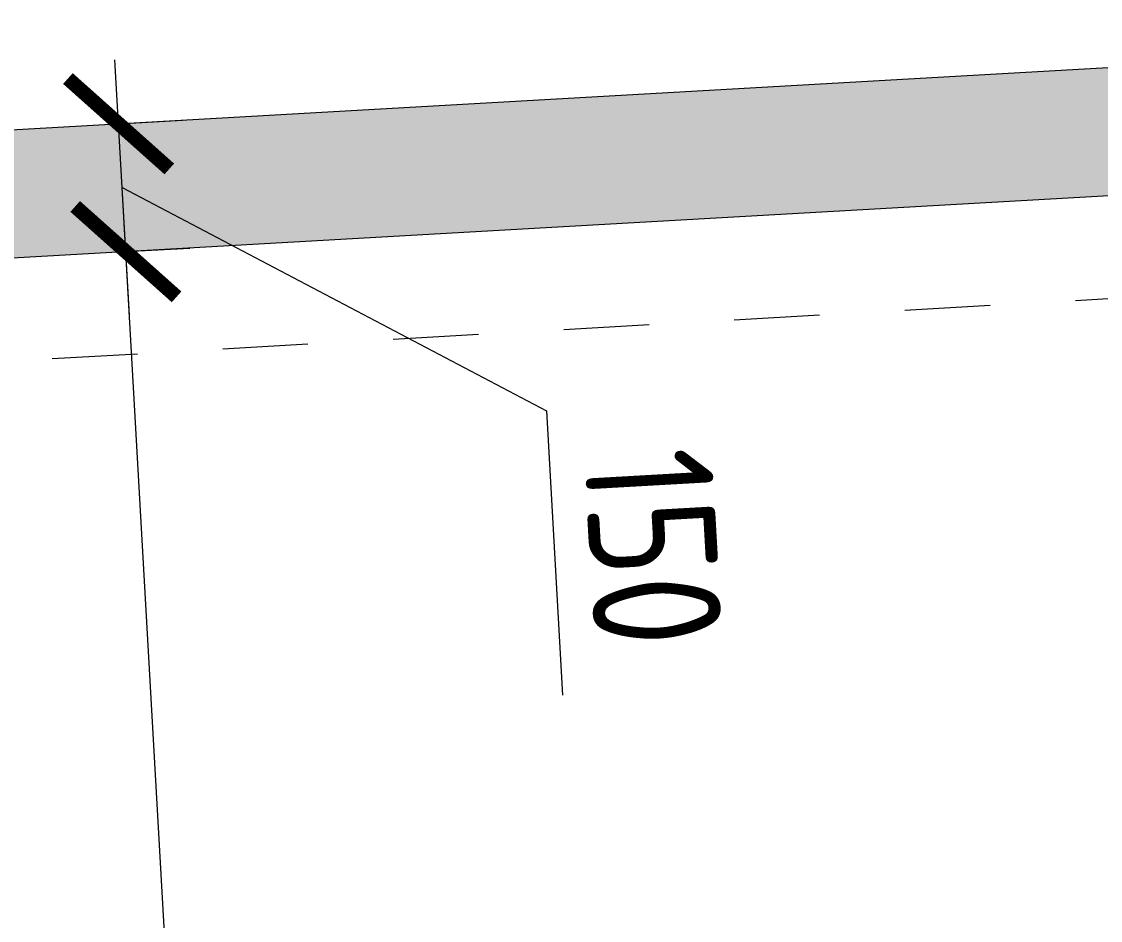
# Model space of a CAD drawing. Header units: metres. Extents: x 93803 to 107732, y 94484 to 125083.
# Drawn here: x 107728.228 to 107729.491, y 110816.447 to 110817.5 of the extents above; entities that cross this region are included whole.
import ezdxf

# ---------------------------------------------------------------- set-up
doc = ezdxf.new("R2010")
doc.units = ezdxf.units.M
doc.header["$PDMODE"] = 35
doc.header["$PDSIZE"] = 1
doc.linetypes.add('_ШПТ__20_т__2_5__Линия сетки', pattern=[25, 20, -2.5, 0, -2.5])
doc.layers.get('Defpoints').update_dxf_attribs({"color": 253})
for name, color, linetype, lineweight in [('Оси', 250, 'Continuous', 9), ('Размеры', 250, 'Continuous', 9), ('Стены', 7, 'Continuous', 18), ('Стены штриховка', 7, 'Continuous', 30)]:
    doc.layers.add(name, color=color, linetype=linetype, lineweight=lineweight)
doc.styles.add('ГОСТ 2.304', font='CS_Gost2304.shx')
doc.dimstyles.new('СПДС', dxfattribs={"dimscale": 100, "dimtxt": 2, "dimasz": 1.5, "dimexe": 1, "dimexo": 0, "dimgap": 0.5, "dimtad": 1, "dimdec": 0, "dimtxsty": 'ГОСТ 2.304', "dimblk": 'ARCHTICK', "dimcen": 2.5, "dimdle": 1, "dimadec": 0, "dimazin": 2, "dimtfac": 0.75, "dimtdec": 0, "dimtmove": 1, "dimatfit": 3, "dimfxl": 1, "dimtfill": 1, "dimtolj": 1, "dimlwd": 9, "dimlwe": 9, "dimarcsym": 1})

# ---------------------------------------------------------------- blocks, each defined once
blk = doc.blocks.new('_ArchTick')
at = {"color": 0, "linetype": 'ByBlock', "const_width": 0.15}
blk.add_lwpolyline([(-0.5, -0.5), (0.5, 0.5)], dxfattribs=at)
blk = doc.blocks.new('*D4929')
at = {"layer": 'Defpoints', "color": 0, "ltscale": 100, "transparency": 16777216}
for p in [(27011.4, 10078.1), (27011.4, 10078.1), (30086.4, 10078.1)]:
    blk.add_point(p, dxfattribs=at)
at = {"layer": 'Размеры', "color": 0, "lineweight": 9, "ltscale": 100, "transparency": 16777216}
for p, q in [((27011.4, 10078.1), (27011.4, 10153.1)), ((30086.4, 10078.1), (30086.4, 10153.1)), ((30161.4, 10078.1), (26936.4, 10078.1))]:
    blk.add_line(p, q, dxfattribs=at)
at = {"layer": 'Размеры', "color": 0, "lineweight": 9, "ltscale": 100, "transparency": 16777216, "xscale": 112.5, "yscale": 112.5, "zscale": 112.5, "rotation": 180}
blk.add_blockref('_ArchTick', (27011.4, 10078.1), dxfattribs=at)
at = {"layer": 'Размеры', "color": 0, "lineweight": 9, "ltscale": 100, "transparency": 16777216, "xscale": 112.5, "yscale": 112.5, "zscale": 112.5}
blk.add_blockref('_ArchTick', (30086.4, 10078.1), dxfattribs=at)
at = {"layer": 'Размеры', "color": 0, "lineweight": 25, "ltscale": 100, "transparency": 16777216, "insert": (28548.9, 10193.7), "char_height": 150, "attachment_point": 5, "style": 'ГОСТ 2.304'}
blk.add_mtext('\\A1;3075', dxfattribs=at)
blk = doc.blocks.new('*D4930')
at = {"layer": 'Defpoints', "color": 0, "ltscale": 100, "transparency": 16777216}
for p in [(26861.3, 10078.1), (26861.3, 10078.1), (27011.4, 10078.1)]:
    blk.add_point(p, dxfattribs=at)
at = {"layer": 'Размеры', "color": 0, "lineweight": 9, "ltscale": 100, "transparency": 16777216}
for p, q in [((26936.3, 10078.1), (27225.5, 10559.2)), ((27225.5, 10559.2), (27559.3, 10559.2)), ((26861.3, 10078.1), (26861.3, 10153.1)), ((27011.4, 10078.1), (27011.4, 10153.1)), ((27086.4, 10078.1), (26786.3, 10078.1))]:
    blk.add_line(p, q, dxfattribs=at)
at = {"layer": 'Размеры', "color": 0, "lineweight": 9, "ltscale": 100, "transparency": 16777216, "xscale": 112.5, "yscale": 112.5, "zscale": 112.5, "rotation": 180}
blk.add_blockref('_ArchTick', (26861.3, 10078.1), dxfattribs=at)
at = {"layer": 'Размеры', "color": 0, "lineweight": 9, "ltscale": 100, "transparency": 16777216, "xscale": 112.5, "yscale": 112.5, "zscale": 112.5}
blk.add_blockref('_ArchTick', (27011.4, 10078.1), dxfattribs=at)
at = {"layer": 'Размеры', "color": 0, "lineweight": 25, "ltscale": 100, "transparency": 16777216, "insert": (27392.4, 10674.8), "char_height": 150, "attachment_point": 5, "style": 'ГОСТ 2.304'}
blk.add_mtext('\\A1;150', dxfattribs=at)
blk = doc.blocks.new('34433')
at = {"layer": 'Стены штриховка'}
h = blk.add_hatch(dxfattribs=at)
h.set_pattern_fill('ASHLER', color=256, scale=200, angle=270, pattern_type=2)
h.set_pattern_definition([(315, (-90163.45, 379.79), (70.71068, 70.71068), []), (315, (-90092.75, 379.79), (70.71068, 70.71068), [50, -50])])
h.paths.add_polyline_path([(27011.4, 12187.7), (26861.3, 12187.7), (26861.3, 8327.7), (27011.4, 8327.7)])
h.paths.add_polyline_path([(30236.4, 12187.3), (30086.4, 12187.3), (30086.4, 8327.3), (30236.4, 8327.3)])
h.paths.add_polyline_path([(31846.5, 12187.3), (31696.4, 12187.3), (31696.4, 8327.3), (31846.5, 8327.3)])
h.paths.add_polyline_path([(33486.4, 12187.2), (33336.3, 12187.2), (33336.3, 8327.2), (33486.4, 8327.2)])
h.paths.add_polyline_path([(39026.4, 12187), (38876.4, 12187), (38876.4, 8327), (39026.4, 8327)])
h.paths.add_polyline_path([(42161.5, 12187), (42011.4, 12187), (42011.4, 8327), (42161.5, 8327)])
at = {"layer": 'Оси', "linetype": '_ШПТ__20_т__2_5__Линия сетки'}
blk.add_line((27131.5, -815.2), (27131.5, 12717.6), dxfattribs=at)
at = {"layer": 'Стены'}
blk.add_lwpolyline([(26861.3, 12187.7), (27011.4, 12187.7), (27011.4, 8327.7), (26861.3, 8327.7)], close=True, dxfattribs=at)
at = {"layer": 'Размеры', "color": 0, "lineweight": 25, "ltscale": 100}
dim = blk.add_linear_dim(base=(26861.3, 10078.1), p1=(27011.4, 10078.1), p2=(26861.3, 10078.1), dimstyle='СПДС', override={"dimscale": 75, "dimtfill": 0}, dxfattribs=at)
dim.commit()
dim.dimension.update_dxf_attribs({"geometry": '*D4930', "text_midpoint": (27263, 10559.2), "dimtype": 160})
dim = blk.add_linear_dim(base=(27011.4, 10078.1), p1=(30086.4, 10078.1), p2=(27011.4, 10078.1), dimstyle='СПДС', override={"dimscale": 75, "dimtfill": 0}, dxfattribs=at)
dim.commit()
dim.dimension.update_dxf_attribs({"geometry": '*D4929', "text_midpoint": (28548.9, 10193.7)})

msp = doc.modelspace()

# ---------------------------------------------------------------- block references
at = {"xscale": 0.001, "yscale": 0.001, "zscale": 0.001, "rotation": 273.2530497410625}
msp.add_blockref('34433', (107716.7554, 110843.6261), dxfattribs=at)

doc.saveas('drawing.dxf')
